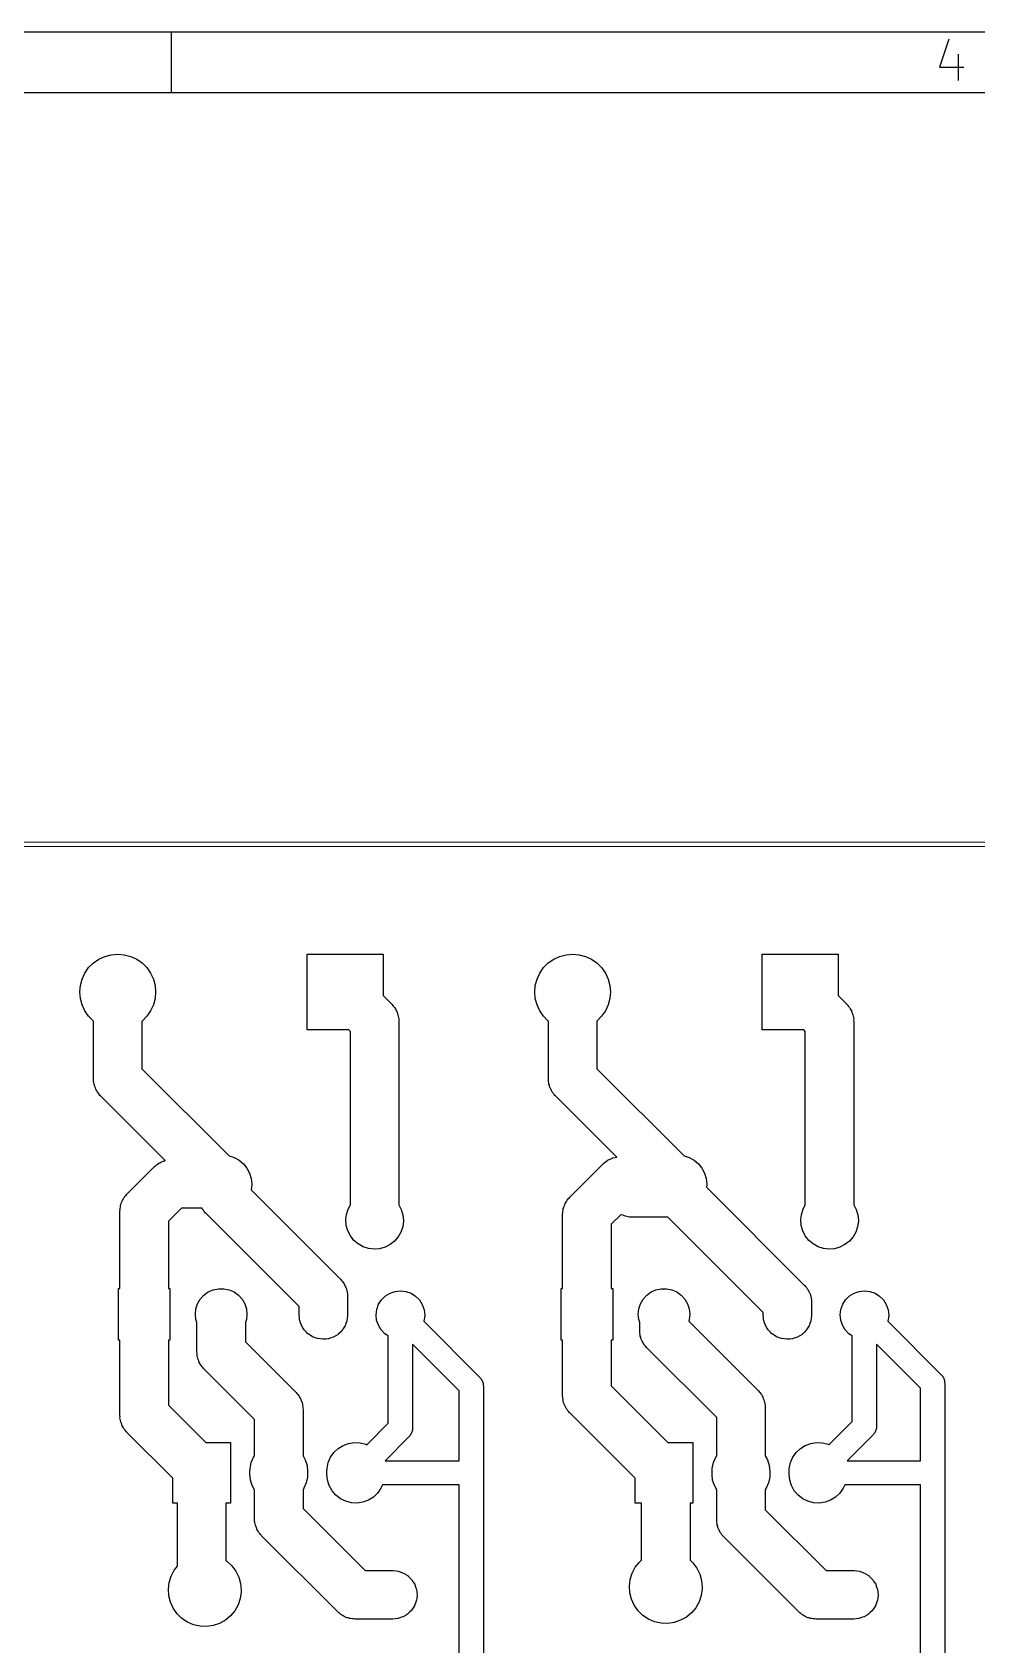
# Model space of a CAD drawing. Extents: x 10 to 287, y -200 to -10.
# Drawn here: x 155.4 to 186.6, y -63.2 to -10 of the extents above; entities that cross this region are included whole.
import ezdxf

# ---------------------------------------------------------------- set-up
doc = ezdxf.new("R2010")
doc.units = 0
doc.layers.add('BLACK', color=7, linetype='CONTINUOUS')

msp = doc.modelspace()

# ---------------------------------------------------------------- linework, layer by layer
at = {"layer": 'BLACK', "linetype": 'CONTINUOUS'}
for p, q in [((287.002, -10), (10, -10)), ((160, -12), (160, -10)), ((185.632, -10.2262), (185.323, -11.1548)), ((185.323, -11.1548), (186.127, -11.1548)), ((185.942, -10.7214), (185.942, -11.5881)), ((285.002, -12), (12, -12)), ((33.4913, -36.6809), (206.846, -36.7288)), ((206.771, -36.8788), (33.5663, -36.8309)), ((158.012, -40.4343), (158.229, -40.4153)), ((158.229, -40.4153), (158.446, -40.4343)), ((164.479, -42.9153), (164.479, -40.4153)), ((164.479, -40.4153), (166.979, -40.4153)), ((166.979, -40.4153), (166.979, -41.784)), ((173.012, -40.4343), (173.229, -40.4153)), ((173.229, -40.4153), (173.446, -40.4343)), ((179.479, -42.9153), (179.479, -40.4153)), ((179.479, -40.4153), (181.979, -40.4153)), ((181.979, -40.4153), (181.979, -41.784)), ((157.146, -41.0403), (157.271, -40.8619)), ((157.271, -40.8619), (157.425, -40.7078)), ((157.425, -40.7078), (157.604, -40.5828)), ((157.604, -40.5828), (157.801, -40.4907)), ((157.801, -40.4907), (158.012, -40.4343)), ((158.446, -40.4343), (158.656, -40.4907)), ((158.656, -40.4907), (158.854, -40.5828)), ((158.854, -40.5828), (159.032, -40.7078)), ((159.032, -40.7078), (159.186, -40.8619)), ((159.186, -40.8619), (159.311, -41.0403)), ((172.146, -41.0403), (172.271, -40.8619)), ((172.271, -40.8619), (172.425, -40.7078)), ((172.425, -40.7078), (172.604, -40.5828)), ((172.604, -40.5828), (172.801, -40.4907)), ((172.801, -40.4907), (173.012, -40.4343)), ((173.446, -40.4343), (173.656, -40.4907)), ((173.656, -40.4907), (173.854, -40.5828)), ((173.854, -40.5828), (174.032, -40.7078)), ((174.032, -40.7078), (174.186, -40.8619)), ((174.186, -40.8619), (174.311, -41.0403)), ((156.979, -41.6653), (156.998, -41.4483)), ((156.998, -41.4483), (157.054, -41.2378)), ((157.054, -41.2378), (157.146, -41.0403)), ((159.311, -41.0403), (159.404, -41.2378)), ((159.404, -41.2378), (159.46, -41.4483)), ((159.46, -41.4483), (159.479, -41.6653)), ((171.979, -41.6653), (171.998, -41.4483)), ((171.998, -41.4483), (172.054, -41.2378)), ((172.054, -41.2378), (172.146, -41.0403)), ((174.311, -41.0403), (174.404, -41.2378)), ((174.404, -41.2378), (174.46, -41.4483)), ((174.46, -41.4483), (174.479, -41.6653)), ((156.998, -41.8824), (156.979, -41.6653)), ((157.054, -42.0929), (156.998, -41.8824)), ((159.46, -41.8824), (159.404, -42.0929)), ((159.479, -41.6653), (159.46, -41.8824)), ((166.979, -41.784), (167.266, -42.0708)), ((171.998, -41.8824), (171.979, -41.6653)), ((172.054, -42.0929), (171.998, -41.8824)), ((174.46, -41.8824), (174.404, -42.0929)), ((174.479, -41.6653), (174.46, -41.8824)), ((181.979, -41.784), (182.266, -42.0708)), ((157.146, -42.2903), (157.054, -42.0929)), ((157.271, -42.4688), (157.146, -42.2903)), ((157.425, -42.6229), (157.271, -42.4688)), ((159.186, -42.4688), (159.032, -42.6229)), ((159.311, -42.2903), (159.186, -42.4688)), ((159.404, -42.0929), (159.311, -42.2903)), ((167.266, -42.0708), (167.274, -42.0787)), ((167.274, -42.0787), (167.298, -42.1108)), ((167.298, -42.1108), (167.327, -42.1395)), ((167.327, -42.1395), (167.353, -42.181)), ((167.353, -42.181), (167.383, -42.2196)), ((167.383, -42.2196), (167.4, -42.2564)), ((167.4, -42.2564), (167.421, -42.2908)), ((167.421, -42.2908), (167.438, -42.337)), ((167.438, -42.337), (167.458, -42.3813)), ((167.458, -42.3813), (167.467, -42.4209)), ((167.467, -42.4209), (167.48, -42.4592)), ((167.48, -42.4592), (167.486, -42.5078)), ((167.486, -42.5078), (167.496, -42.5556)), ((167.496, -42.5556), (167.495, -42.5962)), ((172.146, -42.2903), (172.054, -42.0929)), ((172.271, -42.4688), (172.146, -42.2903)), ((172.425, -42.6229), (172.271, -42.4688)), ((174.186, -42.4688), (174.032, -42.6229)), ((174.311, -42.2903), (174.186, -42.4688)), ((174.404, -42.0929), (174.311, -42.2903)), ((182.266, -42.0708), (182.274, -42.0787)), ((182.274, -42.0787), (182.298, -42.1108)), ((182.298, -42.1108), (182.327, -42.1395)), ((182.327, -42.1395), (182.353, -42.181)), ((182.353, -42.181), (182.383, -42.2196)), ((182.383, -42.2196), (182.4, -42.2564)), ((182.4, -42.2564), (182.421, -42.2908)), ((182.421, -42.2908), (182.438, -42.337)), ((182.438, -42.337), (182.458, -42.3813)), ((182.458, -42.3813), (182.467, -42.4209)), ((182.467, -42.4209), (182.48, -42.4592)), ((182.48, -42.4592), (182.486, -42.5078)), ((182.486, -42.5078), (182.496, -42.5556)), ((182.496, -42.5556), (182.495, -42.5962)), ((157.429, -42.6253), (157.425, -42.6229)), ((157.429, -44.5289), (157.429, -42.6253)), ((159.032, -42.6229), (159.029, -42.6253)), ((159.029, -42.6253), (159.029, -44.1975)), ((165.848, -42.9153), (164.479, -42.9153)), ((165.9, -42.9678), (165.848, -42.9153)), ((165.9, -48.6926), (165.9, -42.9678)), ((167.495, -42.5962), (167.5, -42.6365)), ((167.5, -42.6365), (167.5, -48.6907)), ((172.429, -42.6253), (172.425, -42.6229)), ((172.429, -44.5289), (172.429, -42.6253)), ((174.032, -42.6229), (174.029, -42.6253)), ((174.029, -42.6253), (174.029, -44.1975)), ((180.848, -42.9153), (179.479, -42.9153)), ((180.9, -42.9678), (180.848, -42.9153)), ((180.9, -48.6926), (180.9, -42.9678)), ((182.495, -42.5962), (182.5, -42.6365)), ((182.5, -42.6365), (182.5, -48.6907)), ((157.433, -44.5692), (157.429, -44.5289)), ((157.433, -44.6097), (157.433, -44.5692)), ((157.443, -44.6575), (157.433, -44.6097)), ((157.449, -44.7061), (157.443, -44.6575)), ((159.029, -44.1975), (161.905, -47.0738)), ((172.433, -44.5692), (172.429, -44.5289)), ((172.433, -44.6097), (172.433, -44.5692)), ((172.443, -44.6575), (172.433, -44.6097)), ((172.449, -44.7061), (172.443, -44.6575)), ((174.029, -44.1975), (176.905, -47.0738)), ((157.462, -44.7444), (157.449, -44.7061)), ((157.471, -44.7841), (157.462, -44.7444)), ((157.491, -44.8284), (157.471, -44.7841)), ((157.507, -44.8746), (157.491, -44.8284)), ((157.529, -44.909), (157.507, -44.8746)), ((157.546, -44.9457), (157.529, -44.909)), ((157.576, -44.9843), (157.546, -44.9457)), ((157.602, -45.0258), (157.576, -44.9843)), ((157.631, -45.0546), (157.602, -45.0258)), ((157.655, -45.0866), (157.631, -45.0546)), ((157.663, -45.0946), (157.655, -45.0866)), ((159.797, -47.2287), (157.663, -45.0946)), ((172.462, -44.7444), (172.449, -44.7061)), ((172.471, -44.7841), (172.462, -44.7444)), ((172.491, -44.8284), (172.471, -44.7841)), ((172.507, -44.8746), (172.491, -44.8284)), ((172.529, -44.909), (172.507, -44.8746)), ((172.546, -44.9457), (172.529, -44.909)), ((172.576, -44.9843), (172.546, -44.9457)), ((172.602, -45.0258), (172.576, -44.9843)), ((172.631, -45.0546), (172.602, -45.0258)), ((172.655, -45.0866), (172.631, -45.0546)), ((172.663, -45.0946), (172.655, -45.0866)), ((174.681, -47.112), (172.663, -45.0946)), ((159.503, -47.373), (159.545, -47.3471)), ((159.545, -47.3471), (159.583, -47.3172)), ((159.583, -47.3172), (159.62, -47.3)), ((159.62, -47.3), (159.654, -47.2785)), ((159.654, -47.2785), (159.701, -47.2625)), ((159.701, -47.2625), (159.745, -47.2418)), ((159.745, -47.2418), (159.784, -47.2332)), ((159.784, -47.2332), (159.797, -47.2287)), ((161.905, -47.0738), (162.068, -47.1242)), ((162.068, -47.1242), (162.231, -47.2124)), ((162.231, -47.2124), (162.374, -47.3306)), ((162.374, -47.3306), (162.491, -47.4743)), ((173.134, -48.4343), (174.234, -47.3343)), ((174.234, -47.3343), (174.238, -47.3305)), ((174.238, -47.3303), (174.242, -47.3265)), ((174.238, -47.3304), (174.238, -47.3303)), ((174.238, -47.3305), (174.238, -47.3304)), ((174.242, -47.3265), (174.311, -47.2735)), ((174.311, -47.2735), (174.378, -47.2201)), ((174.378, -47.2201), (174.381, -47.2189)), ((174.381, -47.2189), (174.383, -47.2172)), ((174.383, -47.2172), (174.462, -47.1806)), ((174.462, -47.1806), (174.54, -47.1436)), ((174.54, -47.1436), (174.542, -47.143)), ((174.542, -47.143), (174.545, -47.1418)), ((174.545, -47.1418), (174.629, -47.1235)), ((174.629, -47.1235), (174.681, -47.112)), ((176.905, -47.0738), (177.068, -47.1242)), ((177.068, -47.1242), (177.231, -47.2124)), ((177.231, -47.2124), (177.374, -47.3306)), ((177.374, -47.3306), (177.491, -47.4743)), ((158.534, -48.3343), (159.434, -47.4343)), ((159.434, -47.4343), (159.442, -47.4265)), ((159.442, -47.4265), (159.474, -47.4016)), ((159.474, -47.4016), (159.503, -47.373)), ((162.491, -47.4743), (162.578, -47.638)), ((162.578, -47.638), (162.632, -47.8155)), ((162.632, -47.8155), (162.65, -48)), ((177.491, -47.4743), (177.578, -47.638)), ((177.578, -47.638), (177.632, -47.8155)), ((177.632, -47.8155), (177.65, -48)), ((158.454, -48.4355), (158.48, -48.3944)), ((158.48, -48.3944), (158.509, -48.366)), ((158.509, -48.366), (158.534, -48.3343)), ((162.65, -48.0265), (162.628, -48.1968)), ((162.628, -48.1968), (165.576, -51.1443)), ((162.65, -48), (162.65, -48.0265)), ((177.65, -48.0265), (177.639, -48.108)), ((177.639, -48.108), (180.876, -51.3443)), ((177.65, -48), (177.65, -48.0265)), ((158.3, -48.8888), (158.305, -48.8486)), ((158.3, -48.9), (158.3, -48.8888)), ((158.3, -51.45), (158.3, -48.9)), ((158.305, -48.808), (158.316, -48.7604)), ((158.305, -48.8486), (158.305, -48.808)), ((158.316, -48.7604), (158.322, -48.7119)), ((158.322, -48.7119), (158.336, -48.6738)), ((158.336, -48.6738), (158.345, -48.6343)), ((158.345, -48.6343), (158.367, -48.5902)), ((158.367, -48.5902), (158.383, -48.5443)), ((158.383, -48.5443), (158.405, -48.5102)), ((158.405, -48.5102), (158.423, -48.4737)), ((158.423, -48.4737), (158.454, -48.4355)), ((160.331, -48.8), (159.9, -49.2314)), ((161.009, -48.8), (160.331, -48.8)), ((161.017, -48.8168), (161.009, -48.8)), ((161.047, -48.8554), (161.017, -48.8168)), ((161.073, -48.8969), (161.047, -48.8554)), ((161.102, -48.9257), (161.073, -48.8969)), ((161.126, -48.9577), (161.102, -48.9257)), ((165.771, -49.0025), (165.827, -48.8258)), ((165.827, -48.8258), (165.9, -48.6926)), ((167.5, -48.6907), (167.578, -48.838)), ((167.578, -48.838), (167.632, -49.0155)), ((172.905, -48.908), (172.916, -48.8604)), ((172.905, -48.9486), (172.905, -48.908)), ((172.916, -48.8604), (172.922, -48.8119)), ((172.922, -48.8119), (172.936, -48.7738)), ((172.936, -48.7738), (172.945, -48.7343)), ((172.945, -48.7343), (172.967, -48.6902)), ((172.967, -48.6902), (172.983, -48.6443)), ((172.983, -48.6443), (173.005, -48.6102)), ((173.005, -48.6102), (173.023, -48.5737)), ((173.023, -48.5737), (173.054, -48.5355)), ((173.054, -48.5355), (173.08, -48.4944)), ((173.08, -48.4944), (173.109, -48.466)), ((173.109, -48.466), (173.134, -48.4343)), ((180.771, -49.0025), (180.827, -48.8258)), ((180.827, -48.8258), (180.9, -48.6926)), ((182.5, -48.6907), (182.578, -48.838)), ((182.578, -48.838), (182.632, -49.0155)), ((159.9, -49.2314), (159.9, -51.45)), ((161.134, -48.9657), (161.126, -48.9577)), ((164.21, -52.0414), (161.134, -48.9657)), ((165.75, -49.1867), (165.771, -49.0025)), ((165.766, -49.3715), (165.75, -49.1867)), ((165.817, -49.5497), (165.766, -49.3715)), ((167.626, -49.4105), (167.568, -49.5864)), ((167.65, -49.2265), (167.626, -49.4105)), ((167.632, -49.0155), (167.65, -49.2)), ((167.65, -49.2), (167.65, -49.2265)), ((172.9, -48.9888), (172.905, -48.9486)), ((172.9, -49), (172.9, -48.9888)), ((172.9, -51.45), (172.9, -49)), ((174.826, -49.005), (174.5, -49.3314)), ((174.5, -49.3314), (174.5, -51.45)), ((174.844, -49.0166), (174.826, -49.005)), ((174.89, -49.0333), (174.844, -49.0166)), ((174.934, -49.0546), (174.89, -49.0333)), ((174.974, -49.0637), (174.934, -49.0546)), ((175.012, -49.0776), (174.974, -49.0637)), ((175.06, -49.0837), (175.012, -49.0776)), ((175.108, -49.0947), (175.06, -49.0837)), ((175.149, -49.0948), (175.108, -49.0947)), ((175.189, -49.0999), (175.149, -49.0948)), ((175.2, -49.1), (175.189, -49.0999)), ((176.369, -49.1), (175.2, -49.1)), ((179.51, -52.2414), (176.369, -49.1)), ((180.75, -49.1867), (180.771, -49.0025)), ((180.766, -49.3715), (180.75, -49.1867)), ((180.817, -49.5497), (180.766, -49.3715)), ((182.626, -49.4105), (182.568, -49.5864)), ((182.65, -49.2265), (182.626, -49.4105)), ((182.632, -49.0155), (182.65, -49.2)), ((182.65, -49.2), (182.65, -49.2265)), ((165.901, -49.7146), (165.817, -49.5497)), ((166.017, -49.8599), (165.901, -49.7146)), ((166.158, -49.9801), (166.017, -49.8599)), ((166.32, -50.0705), (166.158, -49.9801)), ((167.209, -50.0021), (167.044, -50.0857)), ((167.355, -49.888), (167.209, -50.0021)), ((167.476, -49.7476), (167.355, -49.888)), ((167.568, -49.5864), (167.476, -49.7476)), ((180.901, -49.7146), (180.817, -49.5497)), ((181.017, -49.8599), (180.901, -49.7146)), ((181.158, -49.9801), (181.017, -49.8599)), ((181.32, -50.0705), (181.158, -49.9801)), ((182.209, -50.0021), (182.044, -50.0857)), ((182.355, -49.888), (182.209, -50.0021)), ((182.476, -49.7476), (182.355, -49.888)), ((182.568, -49.5864), (182.476, -49.7476)), ((166.496, -50.1278), (166.32, -50.0705)), ((166.68, -50.1498), (166.496, -50.1278)), ((166.865, -50.1356), (166.68, -50.1498)), ((167.044, -50.0857), (166.865, -50.1356)), ((181.496, -50.1278), (181.32, -50.0705)), ((181.68, -50.1498), (181.496, -50.1278)), ((181.865, -50.1356), (181.68, -50.1498)), ((182.044, -50.0857), (181.865, -50.1356)), ((158.25, -53.15), (158.25, -51.45)), ((158.25, -51.45), (158.3, -51.45)), ((159.9, -51.45), (159.95, -51.45)), ((159.95, -51.45), (159.95, -53.15)), ((161.071, -51.6683), (161.215, -51.5639)), ((161.215, -51.5639), (161.377, -51.4916)), ((161.377, -51.4916), (161.551, -51.4547)), ((161.551, -51.4547), (161.729, -51.4547)), ((161.729, -51.4547), (161.903, -51.4916)), ((161.903, -51.4916), (162.065, -51.5639)), ((162.065, -51.5639), (162.209, -51.6683)), ((165.576, -51.1443), (165.584, -51.1523)), ((165.584, -51.1523), (165.608, -51.1843)), ((165.608, -51.1843), (165.637, -51.2131)), ((165.637, -51.2131), (165.663, -51.2545)), ((165.663, -51.2545), (165.693, -51.2932)), ((165.693, -51.2932), (165.71, -51.3299)), ((165.71, -51.3299), (165.731, -51.3643)), ((165.731, -51.3643), (165.748, -51.4105)), ((165.748, -51.4105), (165.768, -51.4548)), ((165.768, -51.4548), (165.777, -51.4945)), ((165.777, -51.4945), (165.79, -51.5328)), ((165.79, -51.5328), (165.796, -51.5814)), ((165.796, -51.5814), (165.806, -51.6292)), ((167.057, -51.6946), (167.209, -51.6011)), ((167.209, -51.6011), (167.378, -51.5437)), ((167.378, -51.5437), (167.556, -51.525)), ((167.556, -51.525), (167.733, -51.5461)), ((167.733, -51.5461), (167.901, -51.606)), ((167.901, -51.606), (168.051, -51.7015)), ((172.85, -53.15), (172.85, -51.45)), ((172.85, -51.45), (172.9, -51.45)), ((174.5, -51.45), (174.55, -51.45)), ((174.55, -51.45), (174.55, -53.15)), ((175.671, -51.6683), (175.815, -51.5639)), ((175.815, -51.5639), (175.977, -51.4916)), ((175.977, -51.4916), (176.151, -51.4547)), ((176.151, -51.4547), (176.329, -51.4547)), ((176.329, -51.4547), (176.503, -51.4916)), ((176.503, -51.4916), (176.665, -51.5639)), ((176.665, -51.5639), (176.809, -51.6683)), ((180.876, -51.3443), (180.884, -51.3523)), ((180.884, -51.3523), (180.908, -51.3843)), ((180.908, -51.3843), (180.937, -51.4131)), ((180.937, -51.4131), (180.963, -51.4545)), ((180.963, -51.4545), (180.993, -51.4932)), ((180.993, -51.4932), (181.01, -51.5299)), ((181.01, -51.5299), (181.031, -51.5643)), ((181.031, -51.5643), (181.048, -51.6105)), ((182.357, -51.6946), (182.509, -51.6011)), ((182.509, -51.6011), (182.678, -51.5437)), ((182.678, -51.5437), (182.856, -51.525)), ((182.856, -51.525), (183.033, -51.5461)), ((183.033, -51.5461), (183.201, -51.606)), ((183.201, -51.606), (183.351, -51.7015)), ((160.79, -52.3), (160.809, -52.1233)), ((160.809, -52.1233), (160.863, -51.9543)), ((160.863, -51.9543), (160.952, -51.8004)), ((160.952, -51.8004), (161.071, -51.6683)), ((162.209, -51.6683), (162.328, -51.8004)), ((162.328, -51.8004), (162.417, -51.9543)), ((162.417, -51.9543), (162.471, -52.1233)), ((162.471, -52.1233), (162.49, -52.3)), ((164.21, -52.325), (164.21, -52.0414)), ((165.806, -51.6292), (165.805, -51.6697)), ((165.805, -51.6697), (165.81, -51.71)), ((165.81, -51.71), (165.81, -52.325)), ((166.75, -52.3138), (166.772, -52.1369)), ((166.772, -52.1369), (166.833, -51.9693)), ((166.833, -51.9693), (166.93, -51.8194)), ((166.93, -51.8194), (167.057, -51.6946)), ((168.051, -51.7015), (168.177, -51.8281)), ((168.177, -51.8281), (168.271, -51.9793)), ((168.271, -51.9793), (168.33, -52.1478)), ((175.39, -52.3), (175.409, -52.1233)), ((175.409, -52.1233), (175.463, -51.9543)), ((175.463, -51.9543), (175.552, -51.8004)), ((175.552, -51.8004), (175.671, -51.6683)), ((176.809, -51.6683), (176.928, -51.8004)), ((176.928, -51.8004), (177.017, -51.9543)), ((177.017, -51.9543), (177.071, -52.1233)), ((177.071, -52.1233), (177.09, -52.3)), ((181.048, -51.6105), (181.068, -51.6548)), ((181.068, -51.6548), (181.077, -51.6945)), ((181.077, -51.6945), (181.09, -51.7328)), ((181.09, -51.7328), (181.096, -51.7814)), ((181.096, -51.7814), (181.106, -51.8292)), ((181.106, -51.8292), (181.105, -51.8697)), ((181.105, -51.8697), (181.11, -51.91)), ((181.11, -51.91), (181.11, -52.325)), ((182.05, -52.3138), (182.072, -52.1369)), ((182.072, -52.1369), (182.133, -51.9693)), ((182.133, -51.9693), (182.23, -51.8194)), ((182.23, -51.8194), (182.357, -51.6946)), ((183.351, -51.7015), (183.477, -51.8281)), ((183.477, -51.8281), (183.571, -51.9793)), ((183.571, -51.9793), (183.63, -52.1478)), ((160.809, -52.4767), (160.79, -52.3)), ((160.84, -52.5734), (160.809, -52.4767)), ((160.84, -53.54), (160.84, -52.5734)), ((162.471, -52.4767), (162.44, -52.5734)), ((162.44, -52.5734), (162.44, -53.2086)), ((162.49, -52.3), (162.471, -52.4767)), ((164.219, -52.4081), (164.21, -52.325)), ((164.227, -52.4913), (164.219, -52.4081)), ((164.229, -52.4967), (164.227, -52.4913)), ((164.23, -52.5022), (164.229, -52.4967)), ((164.257, -52.5812), (164.23, -52.5022)), ((164.284, -52.6606), (164.257, -52.5812)), ((164.287, -52.6654), (164.284, -52.6606)), ((164.289, -52.6707), (164.287, -52.6654)), ((164.333, -52.7416), (164.289, -52.6707)), ((165.755, -52.6021), (165.727, -52.6807)), ((165.785, -52.524), (165.755, -52.6021)), ((165.786, -52.5184), (165.785, -52.524)), ((165.788, -52.5131), (165.786, -52.5184)), ((165.798, -52.4301), (165.788, -52.5131)), ((165.81, -52.3473), (165.798, -52.4301)), ((165.81, -52.325), (165.81, -52.3362)), ((165.81, -52.3362), (165.81, -52.3369)), ((165.81, -52.3369), (165.81, -52.3473)), ((166.767, -52.4913), (166.75, -52.3138)), ((166.824, -52.6606), (166.767, -52.4913)), ((166.916, -52.8131), (166.824, -52.6606)), ((168.325, -52.524), (168.322, -52.5314)), ((168.322, -52.5314), (170.172, -54.381)), ((168.35, -52.3473), (168.325, -52.524)), ((168.33, -52.1478), (168.35, -52.325)), ((168.35, -52.325), (168.35, -52.3473)), ((175.409, -52.4767), (175.39, -52.3)), ((175.44, -52.5734), (175.409, -52.4767)), ((175.44, -52.84), (175.44, -52.5734)), ((177.071, -52.4767), (177.056, -52.5245)), ((177.056, -52.5245), (179.345, -54.8132)), ((177.09, -52.3), (177.071, -52.4767)), ((179.51, -52.325), (179.51, -52.2414)), ((179.519, -52.4081), (179.51, -52.325)), ((179.527, -52.4913), (179.519, -52.4081)), ((179.529, -52.4967), (179.527, -52.4913)), ((179.53, -52.5022), (179.529, -52.4967)), ((179.557, -52.5812), (179.53, -52.5022)), ((179.584, -52.6606), (179.557, -52.5812)), ((179.587, -52.6654), (179.584, -52.6606)), ((179.589, -52.6707), (179.587, -52.6654)), ((179.633, -52.7416), (179.589, -52.6707)), ((181.055, -52.6021), (181.027, -52.6807)), ((181.085, -52.524), (181.055, -52.6021)), ((181.086, -52.5184), (181.085, -52.524)), ((181.088, -52.5131), (181.086, -52.5184)), ((181.098, -52.4301), (181.088, -52.5131)), ((181.11, -52.3473), (181.098, -52.4301)), ((181.11, -52.325), (181.11, -52.3362)), ((181.11, -52.3362), (181.11, -52.3369)), ((181.11, -52.3369), (181.11, -52.3473)), ((182.067, -52.4913), (182.05, -52.3138)), ((182.124, -52.6606), (182.067, -52.4913)), ((182.216, -52.8131), (182.124, -52.6606)), ((183.625, -52.524), (183.622, -52.5314)), ((183.622, -52.5314), (185.383, -54.2922)), ((183.65, -52.3473), (183.625, -52.524)), ((183.63, -52.1478), (183.65, -52.325)), ((183.65, -52.325), (183.65, -52.3473)), ((158.3, -53.15), (158.25, -53.15)), ((158.3, -55.6307), (158.3, -53.15)), ((159.95, -53.15), (159.9, -53.15)), ((159.9, -53.15), (159.9, -55.2994)), ((164.376, -52.8131), (164.333, -52.7416)), ((164.38, -52.8172), (164.376, -52.8131)), ((164.383, -52.8219), (164.38, -52.8172)), ((164.442, -52.8812), (164.383, -52.8219)), ((164.5, -52.9414), (164.442, -52.8812)), ((164.505, -52.9445), (164.5, -52.9414)), ((164.509, -52.9485), (164.505, -52.9445)), ((164.579, -52.9933), (164.509, -52.9485)), ((164.649, -53.0391), (164.579, -52.9933)), ((164.655, -53.041), (164.649, -53.0391)), ((164.659, -53.044), (164.655, -53.041)), ((164.738, -53.0721), (164.659, -53.044)), ((164.816, -53.1012), (164.738, -53.0721)), ((164.822, -53.102), (164.816, -53.1012)), ((164.827, -53.1039), (164.822, -53.102)), ((164.91, -53.1138), (164.827, -53.1039)), ((164.993, -53.1248), (164.91, -53.1138)), ((164.999, -53.1243), (164.993, -53.1248)), ((165.004, -53.125), (164.999, -53.1243)), ((165.088, -53.1162), (165.004, -53.125)), ((165.171, -53.1087), (165.088, -53.1162)), ((165.176, -53.1069), (165.171, -53.1087)), ((165.182, -53.1063), (165.176, -53.1069)), ((165.261, -53.0794), (165.182, -53.1063)), ((165.34, -53.0535), (165.261, -53.0794)), ((165.345, -53.0507), (165.34, -53.0535)), ((165.351, -53.0489), (165.345, -53.0507)), ((165.422, -53.005), (165.351, -53.0489)), ((165.494, -52.9622), (165.422, -53.005)), ((165.498, -52.9584), (165.494, -52.9622)), ((165.503, -52.9554), (165.498, -52.9584)), ((165.562, -52.8969), (165.503, -52.9554)), ((165.623, -52.8392), (165.562, -52.8969)), ((165.626, -52.8346), (165.623, -52.8392)), ((165.63, -52.8306), (165.626, -52.8346)), ((165.675, -52.7603), (165.63, -52.8306)), ((165.722, -52.6907), (165.675, -52.7603)), ((165.724, -52.6854), (165.722, -52.6907)), ((165.727, -52.6807), (165.724, -52.6854)), ((167.04, -52.9414), (166.916, -52.8131)), ((167.15, -53.0134), (167.04, -52.9414)), ((167.15, -55.8928), (167.15, -53.0134)), ((172.9, -53.15), (172.85, -53.15)), ((172.9, -54.9907), (172.9, -53.15)), ((174.55, -53.15), (174.5, -53.15)), ((174.5, -53.15), (174.5, -54.6594)), ((175.445, -52.8803), (175.44, -52.84)), ((175.444, -52.9208), (175.445, -52.8803)), ((175.454, -52.9686), (175.444, -52.9208)), ((175.46, -53.0172), (175.454, -52.9686)), ((175.473, -53.0555), (175.46, -53.0172)), ((175.482, -53.0952), (175.473, -53.0555)), ((175.502, -53.1395), (175.482, -53.0952)), ((175.519, -53.1857), (175.502, -53.1395)), ((175.54, -53.2201), (175.519, -53.1857)), ((179.676, -52.8131), (179.633, -52.7416)), ((179.68, -52.8172), (179.676, -52.8131)), ((179.683, -52.8219), (179.68, -52.8172)), ((179.742, -52.8812), (179.683, -52.8219)), ((179.8, -52.9414), (179.742, -52.8812)), ((179.805, -52.9445), (179.8, -52.9414)), ((179.809, -52.9485), (179.805, -52.9445)), ((179.879, -52.9933), (179.809, -52.9485)), ((179.949, -53.0391), (179.879, -52.9933)), ((179.955, -53.041), (179.949, -53.0391)), ((179.959, -53.044), (179.955, -53.041)), ((180.038, -53.0721), (179.959, -53.044)), ((180.116, -53.1012), (180.038, -53.0721)), ((180.122, -53.102), (180.116, -53.1012)), ((180.127, -53.1039), (180.122, -53.102)), ((180.21, -53.1138), (180.127, -53.1039)), ((180.293, -53.1248), (180.21, -53.1138)), ((180.299, -53.1243), (180.293, -53.1248)), ((180.304, -53.125), (180.299, -53.1243)), ((180.388, -53.1162), (180.304, -53.125)), ((180.471, -53.1087), (180.388, -53.1162)), ((180.476, -53.1069), (180.471, -53.1087)), ((180.482, -53.1063), (180.476, -53.1069)), ((180.561, -53.0794), (180.482, -53.1063)), ((180.64, -53.0535), (180.561, -53.0794)), ((180.645, -53.0507), (180.64, -53.0535)), ((180.651, -53.0489), (180.645, -53.0507)), ((180.722, -53.005), (180.651, -53.0489)), ((180.794, -52.9622), (180.722, -53.005)), ((180.798, -52.9584), (180.794, -52.9622)), ((180.803, -52.9554), (180.798, -52.9584)), ((180.862, -52.8969), (180.803, -52.9554)), ((180.923, -52.8392), (180.862, -52.8969)), ((180.926, -52.8346), (180.923, -52.8392)), ((180.93, -52.8306), (180.926, -52.8346)), ((180.975, -52.7603), (180.93, -52.8306)), ((181.022, -52.6907), (180.975, -52.7603)), ((181.024, -52.6854), (181.022, -52.6907)), ((181.027, -52.6807), (181.024, -52.6854)), ((182.34, -52.9414), (182.216, -52.8131)), ((182.45, -53.0134), (182.34, -52.9414)), ((182.45, -55.8328), (182.45, -53.0134)), ((160.845, -53.5803), (160.84, -53.54)), ((160.844, -53.6208), (160.845, -53.5803)), ((160.854, -53.6686), (160.844, -53.6208)), ((160.86, -53.7172), (160.854, -53.6686)), ((160.873, -53.7555), (160.86, -53.7172)), ((162.44, -53.2086), (164.105, -54.8732)), ((169.489, -54.8296), (167.95, -53.2907)), ((167.95, -53.2907), (167.95, -56.0585)), ((175.557, -53.2568), (175.54, -53.2201)), ((175.587, -53.2954), (175.557, -53.2568)), ((175.613, -53.3369), (175.587, -53.2954)), ((175.642, -53.3657), (175.613, -53.3369)), ((175.666, -53.3977), (175.642, -53.3657)), ((175.674, -53.4057), (175.666, -53.3977)), ((177.979, -55.7102), (175.674, -53.4057)), ((184.7, -54.7407), (183.25, -53.2907)), ((183.25, -53.2907), (183.25, -55.9985)), ((160.882, -53.7952), (160.873, -53.7555)), ((160.902, -53.8395), (160.882, -53.7952)), ((160.919, -53.8857), (160.902, -53.8395)), ((160.94, -53.9201), (160.919, -53.8857)), ((160.957, -53.9568), (160.94, -53.9201)), ((160.987, -53.9954), (160.957, -53.9568)), ((161.013, -54.0369), (160.987, -53.9954)), ((161.042, -54.0657), (161.013, -54.0369)), ((161.066, -54.0977), (161.042, -54.0657)), ((161.074, -54.1057), (161.066, -54.0977)), ((162.739, -55.7702), (161.074, -54.1057)), ((170.172, -54.381), (170.19, -54.4065)), ((170.19, -54.4065), (170.212, -54.4288)), ((170.212, -54.4288), (170.227, -54.4568)), ((170.227, -54.4568), (170.245, -54.4823)), ((170.245, -54.4823), (170.255, -54.5122)), ((170.255, -54.5122), (170.269, -54.5403)), ((170.269, -54.5403), (170.274, -54.5714)), ((170.274, -54.5714), (170.284, -54.6013)), ((170.284, -54.6013), (170.284, -54.6328)), ((170.284, -54.6328), (170.289, -54.6639)), ((170.289, -54.6639), (170.289, -77.5111)), ((174.5, -54.6594), (176.37, -56.5296)), ((184.7, -57.1296), (184.7, -54.7407)), ((185.383, -54.2922), (185.401, -54.3176)), ((185.401, -54.3176), (185.424, -54.3399)), ((185.424, -54.3399), (185.438, -54.3679)), ((185.438, -54.3679), (185.456, -54.3934)), ((185.456, -54.3934), (185.466, -54.4233)), ((185.466, -54.4233), (185.48, -54.4514)), ((185.48, -54.4514), (185.485, -54.4825)), ((185.485, -54.4825), (185.495, -54.5124)), ((185.495, -54.5124), (185.495, -54.5439)), ((185.495, -54.5439), (185.5, -54.575)), ((185.5, -54.575), (185.5, -77.4)), ((159.9, -55.2994), (161.13, -56.5296)), ((164.105, -54.8732), (164.112, -54.8811)), ((164.112, -54.8811), (164.137, -54.9132)), ((164.137, -54.9132), (164.166, -54.9419)), ((164.166, -54.9419), (164.192, -54.9834)), ((164.192, -54.9834), (164.222, -55.0221)), ((164.222, -55.0221), (164.239, -55.0588)), ((164.239, -55.0588), (164.26, -55.0932)), ((164.26, -55.0932), (164.276, -55.1394)), ((164.276, -55.1394), (164.297, -55.1837)), ((164.297, -55.1837), (164.306, -55.2233)), ((164.306, -55.2233), (164.319, -55.2616)), ((164.319, -55.2616), (164.324, -55.3102)), ((164.324, -55.3102), (164.335, -55.358)), ((169.489, -57.1296), (169.489, -54.8296)), ((172.905, -55.031), (172.9, -54.9907)), ((172.904, -55.0716), (172.905, -55.031)), ((172.914, -55.1194), (172.904, -55.0716)), ((172.92, -55.168), (172.914, -55.1194)), ((172.933, -55.2063), (172.92, -55.168)), ((172.942, -55.2459), (172.933, -55.2063)), ((172.962, -55.2902), (172.942, -55.2459)), ((172.979, -55.3364), (172.962, -55.2902)), ((179.345, -54.8132), (179.352, -54.8211)), ((179.352, -54.8211), (179.377, -54.8532)), ((179.377, -54.8532), (179.406, -54.8819)), ((179.406, -54.8819), (179.432, -54.9234)), ((179.432, -54.9234), (179.462, -54.9621)), ((179.462, -54.9621), (179.479, -54.9988)), ((179.479, -54.9988), (179.5, -55.0332)), ((179.5, -55.0332), (179.516, -55.0794)), ((179.516, -55.0794), (179.537, -55.1237)), ((179.537, -55.1237), (179.546, -55.1633)), ((179.546, -55.1633), (179.559, -55.2016)), ((179.559, -55.2016), (179.564, -55.2502)), ((179.564, -55.2502), (179.575, -55.298)), ((179.575, -55.298), (179.574, -55.3386)), ((158.305, -55.671), (158.3, -55.6307)), ((158.304, -55.7116), (158.305, -55.671)), ((158.314, -55.7594), (158.304, -55.7116)), ((158.32, -55.808), (158.314, -55.7594)), ((158.333, -55.8463), (158.32, -55.808)), ((158.342, -55.8859), (158.333, -55.8463)), ((162.739, -56.9725), (162.739, -55.7702)), ((164.335, -55.358), (164.334, -55.3986)), ((164.334, -55.3986), (164.339, -55.4389)), ((164.339, -55.4389), (164.339, -56.9707)), ((173, -55.3708), (172.979, -55.3364)), ((173.017, -55.4075), (173, -55.3708)), ((173.047, -55.4462), (173.017, -55.4075)), ((173.073, -55.4877), (173.047, -55.4462)), ((173.102, -55.5164), (173.073, -55.4877)), ((173.126, -55.5485), (173.102, -55.5164)), ((173.134, -55.5564), (173.126, -55.5485)), ((175.286, -57.7085), (173.134, -55.5564)), ((177.979, -56.9725), (177.979, -55.7102)), ((179.574, -55.3386), (179.579, -55.3789)), ((179.579, -55.3789), (179.579, -56.9707)), ((181.679, -56.6034), (182.45, -55.8328)), ((158.362, -55.9302), (158.342, -55.8859)), ((158.379, -55.9764), (158.362, -55.9302)), ((158.4, -56.0108), (158.379, -55.9764)), ((158.417, -56.0475), (158.4, -56.0108)), ((158.447, -56.0862), (158.417, -56.0475)), ((158.473, -56.1277), (158.447, -56.0862)), ((158.502, -56.1564), (158.473, -56.1277)), ((158.526, -56.1885), (158.502, -56.1564)), ((158.534, -56.1964), (158.526, -56.1885)), ((160.046, -57.7085), (158.534, -56.1964)), ((166.439, -56.6034), (167.15, -55.8928)), ((167.833, -56.3413), (167.045, -57.1296)), ((167.851, -56.3158), (167.833, -56.3413)), ((167.874, -56.2936), (167.851, -56.3158)), ((167.888, -56.2655), (167.874, -56.2936)), ((167.906, -56.2401), (167.888, -56.2655)), ((167.916, -56.2101), (167.906, -56.2401)), ((167.93, -56.1821), (167.916, -56.2101)), ((167.935, -56.151), (167.93, -56.1821)), ((167.945, -56.121), (167.935, -56.151)), ((167.95, -56.0585), (167.945, -56.0896)), ((167.945, -56.0896), (167.945, -56.121)), ((183.133, -56.2813), (182.285, -57.1296)), ((183.151, -56.2558), (183.133, -56.2813)), ((183.174, -56.2336), (183.151, -56.2558)), ((183.188, -56.2055), (183.174, -56.2336)), ((183.206, -56.1801), (183.188, -56.2055)), ((183.216, -56.1501), (183.206, -56.1801)), ((183.23, -56.1221), (183.216, -56.1501)), ((183.235, -56.091), (183.23, -56.1221)), ((183.245, -56.061), (183.235, -56.091)), ((183.25, -55.9985), (183.245, -56.0296)), ((183.245, -56.0296), (183.245, -56.061)), ((161.13, -56.5296), (161.951, -56.5296)), ((161.951, -56.5296), (161.951, -58.5296)), ((165.247, -57.0174), (165.358, -56.8597)), ((165.358, -56.8597), (165.498, -56.7274)), ((165.498, -56.7274), (165.661, -56.626)), ((165.661, -56.626), (165.842, -56.5595)), ((165.842, -56.5595), (166.032, -56.5307)), ((166.032, -56.5307), (166.225, -56.5408)), ((166.225, -56.5408), (166.411, -56.5893)), ((166.411, -56.5893), (166.439, -56.6034)), ((176.37, -56.5296), (177.191, -56.5296)), ((177.191, -56.5296), (177.191, -58.5296)), ((180.487, -57.0174), (180.598, -56.8597)), ((180.598, -56.8597), (180.738, -56.7274)), ((180.738, -56.7274), (180.901, -56.626)), ((180.901, -56.626), (181.082, -56.5595)), ((181.082, -56.5595), (181.272, -56.5307)), ((181.272, -56.5307), (181.465, -56.5408)), ((181.465, -56.5408), (181.651, -56.5893)), ((181.651, -56.5893), (181.679, -56.6034)), ((162.586, -57.4821), (162.592, -57.3825)), ((162.592, -57.3825), (162.631, -57.1941)), ((162.631, -57.1941), (162.707, -57.0174)), ((162.707, -57.0174), (162.739, -56.9725)), ((164.339, -56.9707), (164.414, -57.1069)), ((164.414, -57.1069), (164.472, -57.2906)), ((164.472, -57.2906), (164.491, -57.4821)), ((165.126, -57.4821), (165.132, -57.3825)), ((165.132, -57.3825), (165.171, -57.1941)), ((165.171, -57.1941), (165.247, -57.0174)), ((167.045, -57.1296), (169.489, -57.1296)), ((177.826, -57.4821), (177.832, -57.3825)), ((177.832, -57.3825), (177.871, -57.1941)), ((177.871, -57.1941), (177.947, -57.0174)), ((177.947, -57.0174), (177.979, -56.9725)), ((179.579, -56.9707), (179.654, -57.1069)), ((179.654, -57.1069), (179.712, -57.2906)), ((179.712, -57.2906), (179.731, -57.4821)), ((180.366, -57.4821), (180.372, -57.3825)), ((180.372, -57.3825), (180.411, -57.1941)), ((180.411, -57.1941), (180.487, -57.0174)), ((182.285, -57.1296), (184.7, -57.1296)), ((160.046, -58.5296), (160.046, -57.7085)), ((162.586, -57.5771), (162.586, -57.4821)), ((162.606, -57.7686), (162.586, -57.5771)), ((162.663, -57.9523), (162.606, -57.7686)), ((162.739, -58.0885), (162.663, -57.9523)), ((164.447, -57.8651), (164.37, -58.0418)), ((164.486, -57.6767), (164.447, -57.8651)), ((164.491, -57.5771), (164.486, -57.6767)), ((164.491, -57.4821), (164.491, -57.5771)), ((165.126, -57.5771), (165.126, -57.4821)), ((165.146, -57.7686), (165.126, -57.5771)), ((165.203, -57.9523), (165.146, -57.7686)), ((165.297, -58.1207), (165.203, -57.9523)), ((166.959, -57.9296), (166.91, -58.0418)), ((169.489, -57.9296), (166.959, -57.9296)), ((169.489, -77.3454), (169.489, -57.9296)), ((175.286, -58.5296), (175.286, -57.7085)), ((177.826, -57.5771), (177.826, -57.4821)), ((177.846, -57.7686), (177.826, -57.5771)), ((177.903, -57.9523), (177.846, -57.7686)), ((177.979, -58.0885), (177.903, -57.9523)), ((179.687, -57.8651), (179.61, -58.0418)), ((179.726, -57.6767), (179.687, -57.8651)), ((179.731, -57.5771), (179.726, -57.6767)), ((179.731, -57.4821), (179.731, -57.5771)), ((180.366, -57.5771), (180.366, -57.4821)), ((180.386, -57.7686), (180.366, -57.5771)), ((180.443, -57.9523), (180.386, -57.7686)), ((180.537, -58.1207), (180.443, -57.9523)), ((182.199, -57.9296), (182.15, -58.0418)), ((184.7, -57.9296), (182.199, -57.9296)), ((184.7, -77.2343), (184.7, -57.9296)), ((162.739, -59.0389), (162.739, -58.0885)), ((164.37, -58.0418), (164.339, -58.0867)), ((164.339, -58.0867), (164.339, -58.7075)), ((165.422, -58.2669), (165.297, -58.1207)), ((165.574, -58.3849), (165.422, -58.2669)), ((165.747, -58.4699), (165.574, -58.3849)), ((165.933, -58.5184), (165.747, -58.4699)), ((166.125, -58.5285), (165.933, -58.5184)), ((166.316, -58.4997), (166.125, -58.5285)), ((166.496, -58.4332), (166.316, -58.4997)), ((166.66, -58.3318), (166.496, -58.4332)), ((166.8, -58.1995), (166.66, -58.3318)), ((166.91, -58.0418), (166.8, -58.1995)), ((177.979, -59.0789), (177.979, -58.0885)), ((179.61, -58.0418), (179.579, -58.0867)), ((179.579, -58.0867), (179.579, -58.7475)), ((180.662, -58.2669), (180.537, -58.1207)), ((180.814, -58.3849), (180.662, -58.2669)), ((180.987, -58.4699), (180.814, -58.3849)), ((181.173, -58.5184), (180.987, -58.4699)), ((181.365, -58.5285), (181.173, -58.5184)), ((181.556, -58.4997), (181.365, -58.5285)), ((181.736, -58.4332), (181.556, -58.4997)), ((181.9, -58.3318), (181.736, -58.4332)), ((182.04, -58.1995), (181.9, -58.3318)), ((182.15, -58.0418), (182.04, -58.1995)), ((160.199, -58.5296), (160.046, -58.5296)), ((160.199, -60.6129), (160.199, -58.5296)), ((161.951, -58.5296), (161.799, -58.5296)), ((161.799, -58.5296), (161.799, -60.428)), ((162.743, -59.0792), (162.739, -59.0389)), ((164.339, -58.7075), (166.386, -60.755)), ((175.5, -58.5296), (175.286, -58.5296)), ((175.5, -60.4122), (175.5, -58.5296)), ((177.191, -58.5296), (177.1, -58.5296)), ((177.1, -58.5296), (177.1, -60.4122)), ((179.579, -58.7475), (181.586, -60.755)), ((162.743, -59.1197), (162.743, -59.0792)), ((162.753, -59.1675), (162.743, -59.1197)), ((162.759, -59.2161), (162.753, -59.1675)), ((162.772, -59.2544), (162.759, -59.2161)), ((162.781, -59.294), (162.772, -59.2544)), ((162.801, -59.3383), (162.781, -59.294)), ((162.817, -59.3845), (162.801, -59.3383)), ((162.839, -59.4189), (162.817, -59.3845)), ((162.856, -59.4557), (162.839, -59.4189)), ((162.886, -59.4943), (162.856, -59.4557)), ((162.912, -59.5358), (162.886, -59.4943)), ((162.94, -59.5646), (162.912, -59.5358)), ((162.965, -59.5966), (162.94, -59.5646)), ((177.983, -59.1192), (177.979, -59.0789)), ((177.983, -59.1597), (177.983, -59.1192)), ((177.993, -59.2075), (177.983, -59.1597)), ((177.999, -59.2561), (177.993, -59.2075)), ((178.012, -59.2944), (177.999, -59.2561)), ((178.021, -59.334), (178.012, -59.2944)), ((178.041, -59.3783), (178.021, -59.334)), ((178.057, -59.4245), (178.041, -59.3783)), ((178.079, -59.4589), (178.057, -59.4245)), ((178.096, -59.4957), (178.079, -59.4589)), ((178.126, -59.5343), (178.096, -59.4957)), ((178.152, -59.5758), (178.126, -59.5343)), ((178.18, -59.6046), (178.152, -59.5758)), ((162.973, -59.6046), (162.965, -59.5966)), ((165.489, -62.1207), (162.973, -59.6046)), ((178.205, -59.6366), (178.18, -59.6046)), ((178.213, -59.6446), (178.205, -59.6366)), ((180.689, -62.1207), (178.213, -59.6446)), ((160.094, -60.7464), (160.199, -60.6129)), ((161.799, -60.428), (161.831, -60.448)), ((161.831, -60.448), (161.992, -60.597)), ((161.992, -60.597), (162.123, -60.773)), ((175.191, -60.8408), (175.294, -60.6464)), ((175.294, -60.6464), (175.43, -60.474)), ((175.43, -60.474), (175.5, -60.4122)), ((177.1, -60.4122), (177.192, -60.497)), ((177.192, -60.497), (177.323, -60.673)), ((159.9, -61.3686), (159.926, -61.1505)), ((159.926, -61.1505), (159.991, -60.9408)), ((159.991, -60.9408), (160.094, -60.7464)), ((162.123, -60.773), (162.22, -60.97)), ((162.22, -60.97), (162.28, -61.1813)), ((162.28, -61.1813), (162.3, -61.4)), ((166.386, -60.755), (167.3, -60.755)), ((167.3, -60.755), (167.305, -60.755)), ((167.305, -60.755), (167.306, -60.755)), ((167.306, -60.755), (167.306, -60.755)), ((167.306, -60.755), (167.311, -60.7551)), ((167.311, -60.7551), (167.397, -60.7659)), ((167.397, -60.7659), (167.483, -60.7761)), ((167.483, -60.7761), (167.485, -60.7771)), ((167.485, -60.7771), (167.488, -60.7774)), ((167.488, -60.7774), (167.569, -60.807)), ((167.569, -60.807), (167.651, -60.836)), ((167.651, -60.836), (167.653, -60.8375)), ((167.653, -60.8375), (167.656, -60.8384)), ((167.656, -60.8384), (167.728, -60.8852)), ((167.728, -60.8852), (167.801, -60.9315)), ((167.801, -60.9315), (167.803, -60.9335)), ((167.803, -60.9335), (167.806, -60.935)), ((167.806, -60.935), (167.866, -60.9968)), ((167.866, -60.9968), (167.927, -61.0581)), ((167.927, -61.0581), (167.928, -61.0605)), ((167.928, -61.0605), (167.93, -61.0625)), ((167.93, -61.0625), (167.976, -61.1361)), ((167.976, -61.1361), (168.021, -61.2093)), ((175.1, -61.2686), (175.126, -61.0505)), ((175.126, -61.0505), (175.191, -60.8408)), ((177.323, -60.673), (177.42, -60.87)), ((177.42, -60.87), (177.48, -61.0813)), ((177.48, -61.0813), (177.5, -61.3)), ((181.586, -60.755), (182.5, -60.755)), ((182.5, -60.755), (182.505, -60.755)), ((182.505, -60.755), (182.506, -60.755)), ((182.506, -60.755), (182.506, -60.755)), ((182.506, -60.755), (182.511, -60.7551)), ((182.511, -60.7551), (182.597, -60.7659)), ((182.597, -60.7659), (182.683, -60.7761)), ((182.683, -60.7761), (182.685, -60.7771)), ((182.685, -60.7771), (182.688, -60.7774)), ((182.688, -60.7774), (182.769, -60.807)), ((182.769, -60.807), (182.851, -60.836)), ((182.851, -60.836), (182.853, -60.8375)), ((182.853, -60.8375), (182.856, -60.8384)), ((182.856, -60.8384), (182.928, -60.8852)), ((182.928, -60.8852), (183.001, -60.9315)), ((183.001, -60.9315), (183.003, -60.9335)), ((183.003, -60.9335), (183.006, -60.935)), ((183.006, -60.935), (183.066, -60.9968)), ((183.066, -60.9968), (183.127, -61.0581)), ((183.127, -61.0581), (183.128, -61.0605)), ((183.128, -61.0605), (183.13, -61.0625)), ((183.13, -61.0625), (183.176, -61.1361)), ((183.176, -61.1361), (183.221, -61.2093)), ((159.915, -61.5877), (159.9, -61.3686)), ((159.969, -61.8006), (159.915, -61.5877)), ((162.267, -61.6801), (162.196, -61.8881)), ((162.298, -61.4628), (162.267, -61.6801)), ((162.3, -61.4), (162.298, -61.4628)), ((168.021, -61.2093), (168.022, -61.212)), ((168.022, -61.212), (168.024, -61.2144)), ((168.024, -61.2144), (168.052, -61.2962)), ((168.052, -61.2962), (168.08, -61.3778)), ((168.088, -61.6574), (168.079, -61.7377)), ((168.08, -61.3778), (168.08, -61.3805)), ((168.08, -61.3805), (168.081, -61.3832)), ((168.081, -61.3832), (168.09, -61.4692)), ((168.1, -61.5773), (168.088, -61.6574)), ((168.09, -61.4692), (168.1, -61.555)), ((168.1, -61.555), (168.1, -61.5601)), ((168.1, -61.5601), (168.1, -61.5606)), ((168.1, -61.5606), (168.1, -61.5611)), ((168.1, -61.5611), (168.1, -61.5773)), ((175.115, -61.4877), (175.1, -61.2686)), ((175.169, -61.7006), (175.115, -61.4877)), ((175.261, -61.9), (175.169, -61.7006)), ((177.467, -61.5801), (177.396, -61.7881)), ((177.498, -61.3628), (177.467, -61.5801)), ((177.5, -61.3), (177.498, -61.3628)), ((183.221, -61.2093), (183.222, -61.212)), ((183.222, -61.212), (183.224, -61.2144)), ((183.224, -61.2144), (183.252, -61.2962)), ((183.252, -61.2962), (183.28, -61.3778)), ((183.288, -61.6574), (183.279, -61.7377)), ((183.28, -61.3778), (183.28, -61.3805)), ((183.28, -61.3805), (183.281, -61.3832)), ((183.281, -61.3832), (183.29, -61.4692)), ((183.3, -61.5773), (183.288, -61.6574)), ((183.29, -61.4692), (183.3, -61.555)), ((183.3, -61.555), (183.3, -61.5601)), ((183.3, -61.5601), (183.3, -61.5606)), ((183.3, -61.5606), (183.3, -61.5611)), ((183.3, -61.5611), (183.3, -61.5773)), ((160.061, -62), (159.969, -61.8006)), ((160.188, -62.1793), (160.061, -62)), ((160.345, -62.3326), (160.188, -62.1793)), ((162.089, -62.0797), (161.949, -62.2485)), ((162.196, -61.8881), (162.089, -62.0797)), ((165.521, -62.146), (165.489, -62.1207)), ((165.549, -62.175), (165.521, -62.146)), ((165.59, -62.2014), (165.549, -62.175)), ((165.629, -62.232), (165.59, -62.2014)), ((165.665, -62.2496), (165.629, -62.232)), ((167.714, -62.2336), (167.646, -62.2765)), ((167.784, -62.1922), (167.714, -62.2336)), ((167.79, -62.1864), (167.784, -62.1922)), ((167.797, -62.182), (167.79, -62.1864)), ((167.854, -62.125), (167.797, -62.182)), ((167.913, -62.0692), (167.854, -62.125)), ((167.917, -62.0622), (167.913, -62.0692)), ((167.923, -62.0563), (167.917, -62.0622)), ((167.967, -61.988), (167.923, -62.0563)), ((168.012, -61.9207), (167.967, -61.988)), ((168.015, -61.9128), (168.012, -61.9207)), ((168.019, -61.9057), (168.015, -61.9128)), ((168.046, -61.8295), (168.019, -61.9057)), ((168.075, -61.754), (168.046, -61.8295)), ((168.076, -61.7456), (168.075, -61.754)), ((168.079, -61.7377), (168.076, -61.7456)), ((175.388, -62.0793), (175.261, -61.9)), ((175.545, -62.2326), (175.388, -62.0793)), ((175.727, -62.3546), (175.545, -62.2326)), ((177.149, -62.1485), (176.98, -62.289)), ((177.289, -61.9797), (177.149, -62.1485)), ((177.396, -61.7881), (177.289, -61.9797)), ((180.721, -62.146), (180.689, -62.1207)), ((180.749, -62.175), (180.721, -62.146)), ((180.79, -62.2014), (180.749, -62.175)), ((180.829, -62.232), (180.79, -62.2014)), ((180.865, -62.2496), (180.829, -62.232)), ((182.914, -62.2336), (182.846, -62.2765)), ((182.984, -62.1922), (182.914, -62.2336)), ((182.99, -62.1864), (182.984, -62.1922)), ((182.997, -62.182), (182.99, -62.1864)), ((183.054, -62.125), (182.997, -62.182)), ((183.113, -62.0692), (183.054, -62.125)), ((183.117, -62.0622), (183.113, -62.0692)), ((183.123, -62.0563), (183.117, -62.0622)), ((183.167, -61.988), (183.123, -62.0563)), ((183.212, -61.9207), (183.167, -61.988)), ((183.215, -61.9128), (183.212, -61.9207)), ((183.219, -61.9057), (183.215, -61.9128)), ((183.246, -61.8295), (183.219, -61.9057)), ((183.275, -61.754), (183.246, -61.8295)), ((183.276, -61.7456), (183.275, -61.754)), ((183.279, -61.7377), (183.276, -61.7456)), ((160.527, -62.4546), (160.345, -62.3326)), ((160.729, -62.5413), (160.527, -62.4546)), ((160.943, -62.5897), (160.729, -62.5413)), ((161.163, -62.5984), (160.943, -62.5897)), ((161.38, -62.5668), (161.163, -62.5984)), ((161.588, -62.4963), (161.38, -62.5668)), ((161.78, -62.389), (161.588, -62.4963)), ((161.949, -62.2485), (161.78, -62.389)), ((165.699, -62.2716), (165.665, -62.2496)), ((165.745, -62.2883), (165.699, -62.2716)), ((165.789, -62.3096), (165.745, -62.2883)), ((165.829, -62.3187), (165.789, -62.3096)), ((165.867, -62.3326), (165.829, -62.3187)), ((165.915, -62.3387), (165.867, -62.3326)), ((165.963, -62.3497), (165.915, -62.3387)), ((166.004, -62.3498), (165.963, -62.3497)), ((166.044, -62.3549), (166.004, -62.3498)), ((166.055, -62.355), (166.044, -62.3549)), ((167.3, -62.355), (166.055, -62.355)), ((167.38, -62.346), (167.3, -62.355)), ((167.461, -62.3387), (167.38, -62.346)), ((167.469, -62.3361), (167.461, -62.3387)), ((167.477, -62.3351), (167.469, -62.3361)), ((167.554, -62.3085), (167.477, -62.3351)), ((167.63, -62.2835), (167.554, -62.3085)), ((167.638, -62.2792), (167.63, -62.2835)), ((167.646, -62.2765), (167.638, -62.2792)), ((175.929, -62.4413), (175.727, -62.3546)), ((176.143, -62.4897), (175.929, -62.4413)), ((176.363, -62.4984), (176.143, -62.4897)), ((176.58, -62.4668), (176.363, -62.4984)), ((176.788, -62.3963), (176.58, -62.4668)), ((176.98, -62.289), (176.788, -62.3963)), ((180.899, -62.2716), (180.865, -62.2496)), ((180.945, -62.2883), (180.899, -62.2716)), ((180.989, -62.3096), (180.945, -62.2883)), ((181.029, -62.3187), (180.989, -62.3096)), ((181.067, -62.3326), (181.029, -62.3187)), ((181.115, -62.3387), (181.067, -62.3326)), ((181.163, -62.3497), (181.115, -62.3387)), ((181.204, -62.3498), (181.163, -62.3497)), ((181.244, -62.3549), (181.204, -62.3498)), ((181.255, -62.355), (181.244, -62.3549)), ((182.5, -62.355), (181.255, -62.355)), ((182.58, -62.346), (182.5, -62.355)), ((182.661, -62.3387), (182.58, -62.346)), ((182.669, -62.3361), (182.661, -62.3387)), ((182.677, -62.3351), (182.669, -62.3361)), ((182.754, -62.3085), (182.677, -62.3351)), ((182.83, -62.2835), (182.754, -62.3085)), ((182.838, -62.2792), (182.83, -62.2835)), ((182.846, -62.2765), (182.838, -62.2792))]:
    msp.add_line(p, q, dxfattribs=at)

doc.saveas('drawing.dxf')
